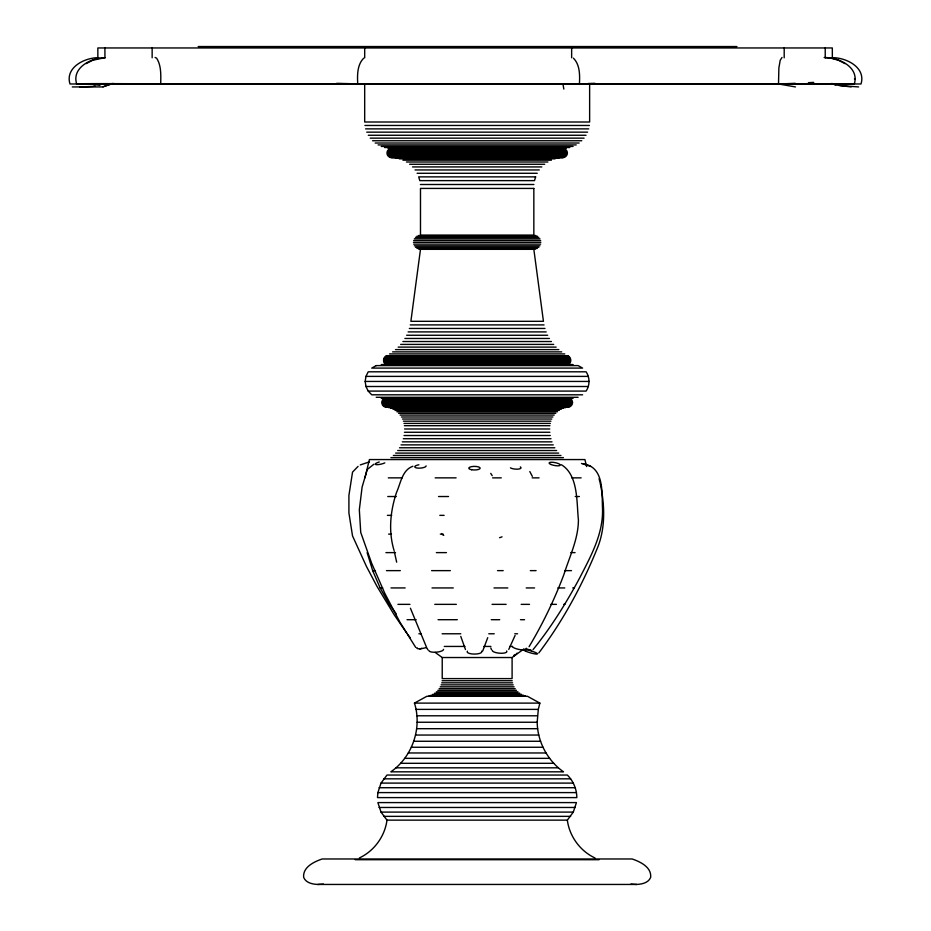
<?xml version="1.0" encoding="UTF-8"?>
<svg xmlns="http://www.w3.org/2000/svg" width="931" height="931" viewBox="0 0 931 931"><rect width="100%" height="100%" fill="white"/><g stroke="black" fill="none" stroke-linecap="round" stroke-linejoin="round"><path stroke-width="1.4" d="M537.187 722.247L538.304 709.387L539.864 703.114L527.516 696.307L426.805 696.307L414.458 703.114C422.348 728.019 412.34 757.019 390.845 771.822L563.476 771.822C547.533 760.639 537.478 741.728 537.187 722.247L417.135 722.247M135.402 84.162L160.702 83.976C160.842 75.364 161.459 65.694 156.606 58.153L155.105 57.443M579.431 83.976C579.873 75.26 580.036 64.751 573.403 58.153M377.881 792.595L377.486 797.599L576.836 797.599C576.778 789.185 573.298 780.958 567.34 775.046L386.982 775.046L381.023 783.099L377.881 792.595L576.44 792.595M365.173 381.442L365.953 376.392L368.21 371.806L586.111 371.806C589.975 377.567 589.975 385.329 586.111 391.09L368.21 391.09L365.953 386.505L365.173 381.442L589.148 381.442M386.982 820.141L567.34 820.141L573.298 812.1L576.44 802.592L377.881 802.592L381.023 812.1L386.982 820.141C384.887 836.364 374.134 851.039 359.343 857.975M854.297 83.976C859.616 66.881 838.226 57.163 824.144 57.559M364.929 477.859L369.409 459.565L584.912 459.565L586.635 466.594M487.739 637.665L482.689 651.048M515.087 635.477L508.757 649.431M529.064 646.696C542.854 623.747 554.48 599.506 563.93 574.462C569.516 556.645 578.326 539.061 578.419 520.045C576.522 502.449 578.547 475.031 561.335 464.709M538.805 652.957C562.615 621.408 581.689 586.332 596.678 549.779C605.953 528.645 604.813 504.323 599.971 482.177M515.879 654.516L517.042 653.143M533.079 649.582C551.047 627.447 566.199 603.055 579.676 577.942C590.824 556.238 603.358 533.882 602.52 508.698C601.717 492.464 604.417 466.838 583.109 463.824M363.73 58.153C357.108 64.763 357.271 75.26 357.725 83.976M358.051 466.396L352.535 472.11L348.916 495.385L348.904 512.923L352.523 535.907L366.43 566.397L376.869 586.169L394.267 614.902L406.975 633.394M782.028 57.443L780.213 60.259L778.875 67.986L778.514 83.976L795.481 86.932M435.173 652.41L442.225 657.53L512.097 657.53L523.85 649M373.866 464.243L367.268 469.468L362.101 487.111L359.331 509.769L360.728 532.404L371.644 563.22L384.759 593.245L400.016 622.35L415.692 647.394M86.176 63.611L92.646 60.259L104.237 57.803M412.899 466.256C402.076 470.039 400.702 483.294 396.501 492.511C390.287 511.166 388.274 531.438 394.069 550.465M110.51 84.162L102.689 86.932L113.151 83.371M360.297 464.918L369.502 461.846M419.788 649.023L421.824 648.337M636.571 884.45C641.878 884.217 648.465 882.914 650.664 877.374C651.723 867.203 640.225 861.699 632.114 858.976L322.207 858.976C314.096 861.699 302.598 867.203 303.657 877.374C305.857 882.914 312.444 884.217 317.75 884.45L636.571 884.45L630.892 884.078M98.651 57.675C84.674 57.536 64.879 67.509 69.988 83.976L861.012 83.976C866.121 67.509 846.326 57.536 832.349 57.675L832.314 47.958L97.848 47.958L97.848 57.792M105.436 57.675C91.68 57.536 71.431 67.509 76.679 83.976M317.75 884.45L323.429 884.078M588.194 83.511L594.967 83.325M198.175 46.55L736.956 46.55M78.134 84.162L85.617 84.162M85.908 84.162L852.761 84.162M72.281 86.932L101.968 86.932M831.825 83.394A234.973 10.02 0.1 0 0 839.867 85.547L858.626 86.932M364.917 125.464L589.404 125.464M365.604 128.874L588.718 128.874M366.733 132.155L587.589 132.155M368.292 135.263L586.03 135.263M370.235 138.149L584.086 138.149M372.551 140.744L581.77 140.744M375.193 143.013L579.129 143.013M378.102 144.922L576.219 144.922M381.245 146.435L573.077 146.435M384.561 147.517L569.76 147.517M387.983 148.157L566.339 148.157M391.474 148.343L394.884 148.343M396.024 148.343L562.848 148.343M390.264 148.506L564.058 148.506M389.146 148.983L565.175 148.983M388.18 149.728L566.141 149.728M387.447 150.694L566.874 150.694M386.982 151.823L567.34 151.823M386.819 153.021L567.503 153.021M386.982 154.232L567.34 154.232M387.447 155.349L566.874 155.349M388.18 156.315L566.141 156.315M389.146 157.06L565.175 157.06M390.264 157.537L564.058 157.537M391.474 157.711L562.848 157.711M395.396 158.026L558.926 158.026M399.236 158.852L555.085 158.852M402.937 160.179L551.385 160.179M406.428 161.994L547.894 161.994M409.64 164.263L544.682 164.263M412.526 166.928L541.795 166.928M415.028 169.954L539.293 169.954M417.1 173.282L537.222 173.282M420.416 184.501L533.905 184.501M418.659 235.508L535.662 235.508M416.96 236.206L537.362 236.206M415.494 237.324L538.828 237.324M414.376 238.778L539.945 238.778M413.667 240.477L540.655 240.477M413.434 242.293L540.888 242.293M413.667 244.12L540.655 244.12M414.376 245.807L539.945 245.807M415.494 247.262L538.828 247.262M416.96 248.379L537.362 248.379M418.659 249.089L535.662 249.089M410.257 324.907L544.065 324.907M409.337 328.457L544.984 328.457M408.127 331.901L546.194 331.901M406.649 335.253L547.672 335.253M404.892 338.465L549.418 338.465M402.89 341.526L551.431 341.526M400.644 344.412L553.677 344.412M398.177 347.112L556.144 347.112M395.489 349.602L558.833 349.602M392.614 351.871L561.707 351.871M389.554 353.908L564.768 353.908M386.353 355.677L567.968 355.677M385.527 356.189L568.794 356.189M384.817 356.841L569.504 356.841M384.235 357.609L570.086 357.609M383.805 358.482L570.517 358.482M383.537 359.401L570.784 359.401M383.456 360.367L570.866 360.367M383.537 361.321L570.784 361.321M383.805 362.252L570.517 362.252M384.235 363.113L570.086 363.113M384.817 363.881L569.504 363.881M381.245 364.556L573.077 364.556M391.171 365.045L460.123 365.045M464.313 365.045L505.766 365.045M507.139 365.045L559.159 365.045M365.953 376.392L588.369 376.392M365.953 386.505L588.369 386.505M582.585 394.802L371.737 394.802L368.21 391.09M376.217 397.293L578.104 397.293M438.454 398.002L459.902 398.002M469.806 398.002L504.765 398.002M507.535 398.002L529.052 398.002M381.245 398.34L573.077 398.34M383.991 398.468L570.331 398.468M383.025 399.213L571.297 399.213M382.269 400.19L572.053 400.19M381.803 401.319L572.518 401.319M381.64 402.529L572.681 402.529M381.803 403.74L572.518 403.74M382.269 404.869L572.053 404.869M383.025 405.846L571.297 405.846M383.991 406.591L570.331 406.591M385.131 407.056L569.19 407.056M386.353 407.219L567.968 407.219M388.634 407.65L565.687 407.65M390.857 408.325L563.464 408.325M392.987 409.244L561.335 409.244M395 410.396L559.322 410.396M396.874 411.77L557.436 411.77M398.584 413.341L555.737 413.341M400.109 415.086L554.213 415.086M401.436 416.995L552.886 416.995M402.529 419.031L551.792 419.031M403.391 421.184L550.931 421.184M404.007 423.419L550.314 423.419M404.368 425.7L549.953 425.7M404.554 428.982L549.767 428.982M404.438 432.263L549.884 432.263M404.031 435.522L550.291 435.522M403.321 438.722L551.001 438.722M402.32 441.853L552.002 441.853M401.052 444.878L553.27 444.878M399.504 447.776L554.818 447.776M397.688 450.523L556.633 450.523M395.64 453.094L558.681 453.094M393.371 455.468L560.951 455.468M390.892 457.633L563.43 457.633M388.297 477.859L402.262 477.859M435.184 477.859L456.109 477.859M492.627 477.859L501.262 477.859M532.16 477.859L539.061 477.859M571.774 477.859L581.13 477.859M387.762 496.526L396.327 496.526M438.536 496.526L448.521 496.526M575.242 496.526L579.361 496.526M387.401 515.355L391.695 515.355M439.816 515.355L444.11 515.355M388.623 534.126L391.451 534.126M440.328 534.126L443.144 534.126M385.934 552.618L395.512 552.618M436.371 552.618L446.449 552.618M570.761 552.618L575.067 552.618M367.14 552.618L372.679 570.633L375.461 570.633M386.435 570.633L400.33 570.633M431.6 570.633L450.348 570.633M497.55 570.633L503.194 570.633M530.333 570.633L536.081 570.633M564.675 570.633L571.494 570.633M372.679 570.633L380.127 587.938L382.711 587.938M390.997 587.938L405.16 587.938M432.007 587.938L453.281 587.938M493.989 587.938L507.802 587.938M526.201 587.938L534.58 587.938M557.809 587.938L564.768 587.938M572.74 587.938L574.194 587.938M397.933 604.359L409.954 604.359M434.765 604.359L456.341 604.359M492.068 604.359L506.127 604.359M521.174 604.359L529.506 604.359M550.803 604.359L556.412 604.359M563.616 604.359L564.931 604.359M407.033 619.697L416.169 619.697M438.07 619.697L457.307 619.697M491.265 619.697L499.691 619.697M520.464 619.697L524.549 619.697M418.869 633.778L421.394 633.778M442.12 633.778L460.764 633.778M488.763 633.778L494.245 633.778M514.773 633.778L517.555 633.778M444.273 646.44L464.965 646.44M483.724 646.44L490.881 646.44M509.688 646.44L512.492 646.44M442.097 680.736L512.225 680.736M441.713 682.83L512.609 682.83M441.096 684.867L513.225 684.867M440.223 686.81L514.098 686.81M439.129 688.637L515.192 688.637M437.826 690.325L516.484 690.325M436.336 691.849L517.985 691.849M434.672 693.176L519.649 693.176M432.857 694.305L521.465 694.305M430.925 695.213L523.397 695.213M428.9 695.876L525.421 695.876M414.458 703.114L539.864 703.114M416.017 709.387L538.304 709.387M416.913 715.788L537.408 715.788M416.681 728.694L537.641 728.694M415.563 735.048L538.758 735.048M413.783 741.262L540.539 741.262M411.362 747.256L542.959 747.256M408.337 752.97L545.985 752.97M404.729 758.346L549.593 758.346M400.586 763.304L553.736 763.304M395.943 767.819L558.379 767.819M383.677 778.828L570.645 778.828M381.023 783.099L573.298 783.099M379.068 787.719L575.253 787.719M379.068 807.468L575.253 807.468M381.023 812.1L573.298 812.1M383.677 816.359L570.645 816.359M355.235 859.709L599.087 859.709M802.01 84.162L778.514 83.976A85.454 2.84 -2 0 0 795.225 83.301M336.708 83.325L360.797 83.976M825.448 57.675L830.883 58.153L838.482 60.259L845.011 63.611M851.143 86.932L839.867 85.547M525.934 648.907L531.508 650.629L528.401 649.466M581.468 463.452L590.801 466.454M594.979 857.975C580.188 851.039 569.435 836.364 567.34 820.141M407.801 634.523L410.303 637.91M396.152 613.797L389.391 604.359L380.127 587.938M490.73 473.379L492.208 475.66M427.05 648.407L427.969 649.873M529.809 471.54L532.334 476.358M426.701 647.697L410.42 608.234M465.465 649.524L460.764 636.397M490.823 647.964L491.463 649.559M599.075 478.79L599.669 481.048M394.337 551.78L396.676 562.173M562.964 83.976L563.825 89.062M825.227 47.958L825.227 57.792M784.193 47.958L784.193 57.792M589.637 83.674L589.637 122.008L364.684 122.008L364.684 83.674M571.646 47.958L571.646 57.792M512.097 657.53L512.097 678.606L442.225 678.606L442.225 657.53M364.696 47.958L364.696 57.792M152.149 47.958L152.149 57.792M104.912 47.958L104.935 57.792M443.575 649.338A7.343 2.234 -4.9 0 1 436.348 652.177A7.343 2.234 -4.9 0 1 428.923 650.536M426.107 465.896A5.679 1.734 -4.9 0 1 421.01 468.049A5.679 1.734 -4.9 0 1 414.877 467.118A5.679 1.734 -4.9 0 1 418.903 464.802M76.959 83.988A82.626 0.919 0.6 0 1 160.702 83.976M813.729 82.394A85.454 2.84 -2 0 1 808.387 82.673M855.17 78.53A85.454 2.84 -2 0 1 854.425 78.937M95.218 86.234A234.507 3.503 0.1 0 1 79.763 86.932M93.647 84.721A235.136 3.515 0.1 0 1 99.931 85.477M835.875 84.872A236.59 10.02 0 0 1 833.175 84.162M481.56 651.165A7.343 2.316 0 0 1 474.473 654.086A7.343 2.316 0 0 1 467.374 651.165M502.03 536.826A35.471 11.195 0 0 1 499.54 537.699M443.75 535.383A35.471 11.195 0 0 1 441.701 534.068M526.329 648.22A7.343 1.897 10.9 0 1 520.906 649.757A7.343 1.897 10.9 0 1 512.283 646.451M426.014 647.639A7.343 1.641 -13.2 0 1 417.018 647.639M384.817 462.893A5.679 1.268 -13.2 0 1 376.077 464.627A5.679 1.268 -13.2 0 1 379.231 461.997M514.308 654.761A7.343 1.536 14 0 1 513.772 655.843M506.662 650.967A7.343 2.234 4.9 0 1 500.424 653.259A7.343 2.234 4.9 0 1 492.243 650.362M520.313 466.92A5.679 1.734 4.9 0 1 518.136 469.119A5.679 1.734 4.9 0 1 510.432 467.851M420.486 249.322L410.885 321.311L543.436 321.311L533.835 249.322L420.486 249.322M535.616 176.867L534.51 180.626L419.811 180.626L418.706 176.867L535.616 176.867M376.217 365.604L371.737 368.094L582.585 368.094L578.104 365.604L376.217 365.604M533.835 188.423L420.486 188.423L420.486 235.275L533.835 235.275L533.835 188.423M471.621 469.736A5.679 1.792 0 0 0 480.152 468.188A5.679 1.792 0 0 0 471.621 466.629A5.679 1.792 0 0 0 471.621 469.736M551.012 464.499A5.679 1.466 10.9 0 0 560.183 465.302A5.679 1.466 10.9 0 0 552.898 462.3A5.679 1.466 10.9 0 0 551.012 464.499M525.643 651.165A7.343 1.036 16.6 0 0 537.303 654.004A7.343 1.036 16.6 0 0 528.342 650.129A7.343 1.036 16.6 0 0 525.643 651.165"/></g></svg>
